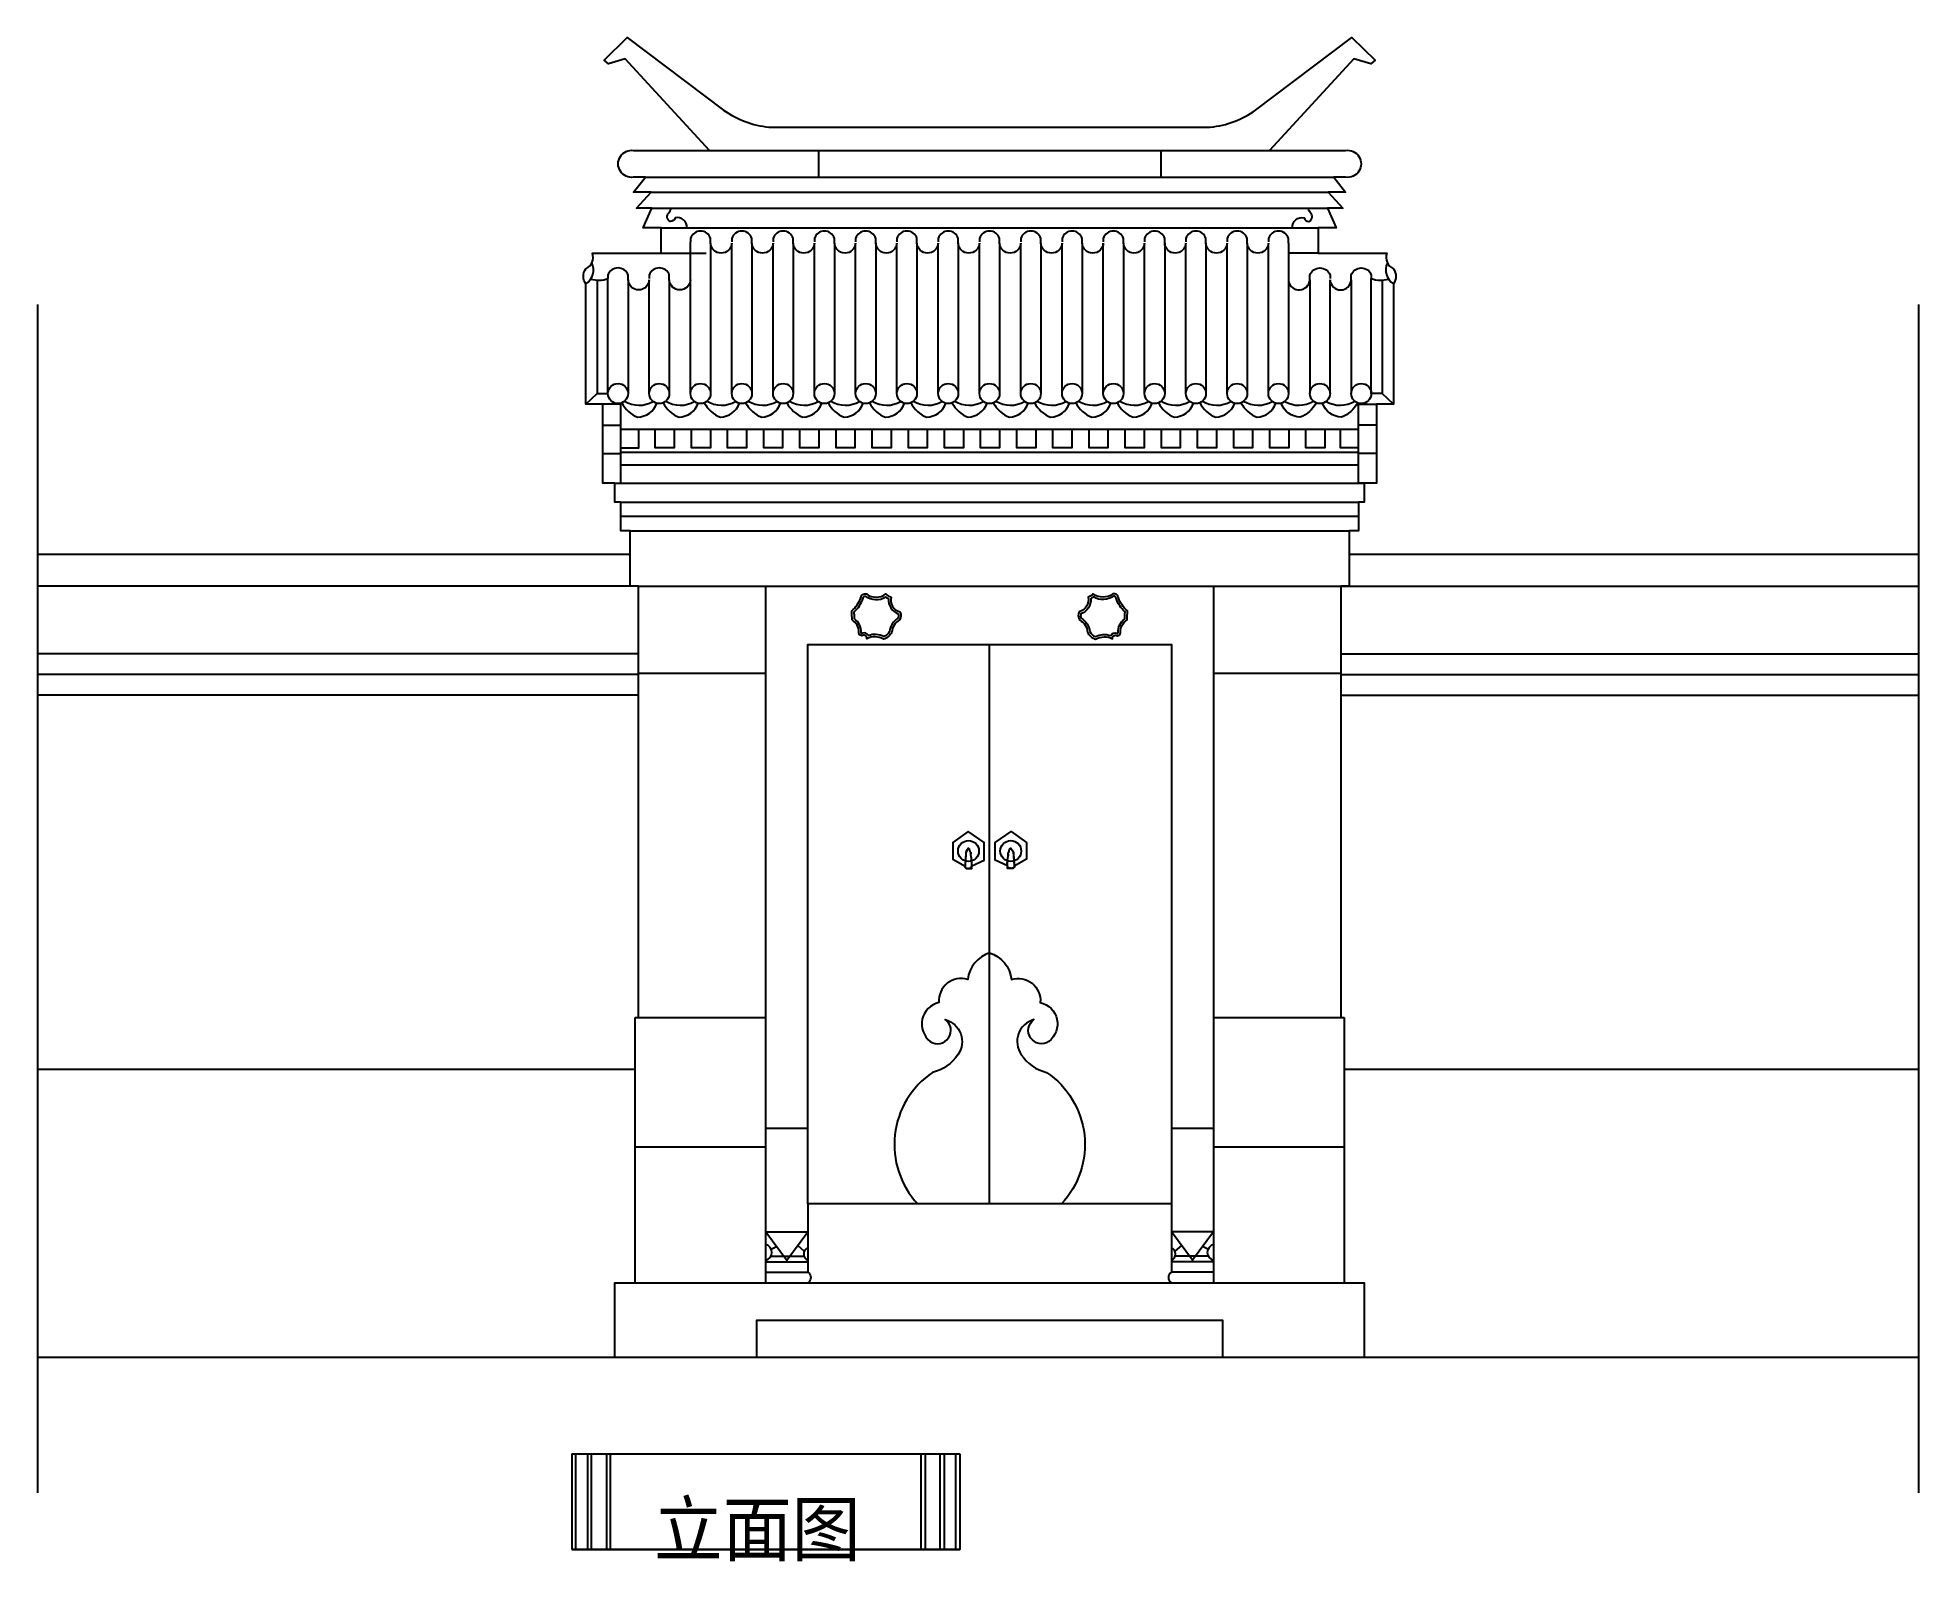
# Model space of a CAD drawing. Header units: metres. Extents: x 8773 to 17644, y 282 to 7471.
import ezdxf

# ---------------------------------------------------------------- set-up
doc = ezdxf.new("R2010")
doc.units = ezdxf.units.M
for name, color, linetype in [('2', 2, 'Continuous'), ('3', 3, 'Continuous'), ('4', 4, 'Continuous'), ('7', 7, 'Continuous'), ('BH', 3, 'Continuous')]:
    doc.layers.add(name, color=color, linetype=linetype)

msp = doc.modelspace()

# ---------------------------------------------------------------- hatches: boundary and pattern name
at = {"layer": 'BH'}
h = msp.add_hatch(dxfattribs=at)
h.set_pattern_fill('AR-BRSTD', scale=33)
h.paths.add_polyline_path([(14918.9, 4883.02), (14318.85, 4883.02), (14318.85, 2848.02), (14918.9, 2848.02)])
h.paths.add_polyline_path([(14935.4, 2848.02), (14318.85, 2848.02), (14318.85, 1596.22), (14935.4, 1596.22)])
h.paths.add_polyline_path([(11590.3, 1596.22), (12206.85, 1596.22), (12206.85, 2848.02), (11590.3, 2848.02)])
h.paths.add_polyline_path([(12206.85, 4883.02), (12133.7, 4883.02), (11606.8, 4883.02), (11606.8, 2848.02), (12206.85, 2848.02)])

# ---------------------------------------------------------------- linework, layer by layer
at = {"layer": '2'}
msp.add_line((17643.52, 1244.22), (8772.54, 1244.22), dxfattribs=at)
at = {"layer": '3'}
for p, q in [((11942.3, 6938.78), (14583.51, 6938.78)), ((11639.8, 6812.28), (14885.9, 6812.28)), ((11666.2, 6741.88), (14859.5, 6741.88)), ((11669.5, 6665.98), (14856.2, 6665.98)), ((11713.5, 6573.58), (14812.2, 6573.58)), ((11852.18, 5791.85), (11852.18, 6507.48)), ((11946.78, 6501.29), (11946.78, 5791.85)), ((12046.88, 5791.85), (12046.88, 6501.29)), ((12141.48, 6501.29), (12141.48, 5791.85)), ((12241.58, 5791.85), (12241.58, 6501.29)), ((12336.18, 6501.29), (12336.18, 5791.85)), ((12436.28, 5791.85), (12436.28, 6501.29)), ((12530.88, 6501.29), (12530.88, 5791.85)), ((12630.98, 5791.85), (12630.98, 6501.29)), ((12725.58, 6501.29), (12725.58, 5791.85)), ((12825.68, 5791.85), (12825.68, 6501.29)), ((12920.28, 6501.29), (12920.28, 5791.85)), ((13020.38, 5791.85), (13020.38, 6501.29)), ((13114.98, 6501.29), (13114.98, 5791.85)), ((13215.08, 5791.85), (13215.08, 6501.29)), ((13309.68, 6501.29), (13309.68, 5791.85)), ((13409.78, 5791.85), (13409.78, 6501.29)), ((13504.38, 6501.29), (13504.38, 5791.85)), ((13604.48, 5791.85), (13604.48, 6501.29)), ((13699.08, 6501.29), (13699.08, 5791.85)), ((13799.18, 5791.85), (13799.18, 6501.29)), ((13893.78, 6501.29), (13893.78, 5791.85)), ((13993.88, 5791.85), (13993.88, 6501.29)), ((14088.48, 6501.29), (14088.48, 5791.85)), ((14188.58, 5791.85), (14188.58, 6501.29)), ((14283.18, 6501.29), (14283.18, 5791.85)), ((14383.28, 5791.85), (14383.28, 6501.29)), ((14477.88, 6501.29), (14477.88, 5791.85)), ((14577.98, 5791.85), (14577.98, 6501.29)), ((14672.58, 6501.29), (14672.58, 5791.85)), ((11713.5, 6454.78), (11926.65, 6454.78)), ((14812.2, 6454.78), (14672.58, 6454.78)), ((11411.79, 6326.63), (11411.79, 5792.04)), ((11462.78, 5792.04), (11462.78, 6333.92)), ((11557.38, 6327.73), (11557.38, 5791.85)), ((11657.48, 5791.85), (11657.48, 6327.73)), ((11752.08, 6327.73), (11752.08, 5791.85)), ((14773.72, 6327.73), (14773.72, 5791.85)), ((14868.32, 5791.85), (14868.32, 6327.73)), ((14968.42, 6327.73), (14968.42, 5791.85)), ((15063.02, 5792.04), (15063.02, 6333.92)), ((15114.01, 6326.63), (15114.01, 5792.04)), ((8772.54, 6212.17), (8772.54, 605.12)), ((17643.52, 6212.17), (17643.52, 605.12)), ((11358.2, 5742.12), (11411.79, 5792.04)), ((11411.79, 5792.04), (11462.78, 5792.04)), ((15114.01, 5792.04), (15063.02, 5792.04)), ((15167.61, 5742.12), (15114.01, 5792.04)), ((11438.5, 5642.5), (11523.2, 5642.5)), ((11523.2, 5623.32), (15002.61, 5623.32)), ((15087.31, 5642.5), (15002.61, 5642.5)), ((11438.5, 5509.21), (11523.2, 5509.21)), ((15087.31, 5509.21), (15002.61, 5509.21)), ((11523.2, 5456.12), (15002.5, 5456.12)), ((11523.2, 5279.02), (11523.2, 5279.02)), ((14856.2, 5279.02), (14856.2, 5279.02)), ((11523.2, 5213.02), (15002.61, 5213.02)), ((11567.2, 4883.02), (8772.54, 4883.02)), ((14918.9, 4883.02), (17643.52, 4883.02)), ((11606.8, 4466.12), (8772.54, 4466.12)), ((14918.9, 4466.12), (17643.52, 4466.12)), ((12206.85, 1694.22), (12404.85, 1694.22)), ((12232.29, 1722.45), (12387.24, 1722.45)), ((12233.19, 1753.99), (12258.03, 1767.22)), ((12357.66, 1772.66), (12388.58, 1745.11)), ((14318.85, 1694.22), (14120.85, 1694.22)), ((14168.03, 1772.66), (14137.11, 1745.11)), ((14293.4, 1722.45), (14138.45, 1722.45)), ((14292.5, 1753.99), (14267.66, 1767.22)), ((11292.85, 789.37), (13121.66, 789.37)), ((11292.85, 789.37), (11292.85, 336.97)), ((11292.85, 789.37), (11292.85, 336.97)), ((11311.57, 336.97), (11311.57, 789.37)), ((11311.57, 336.97), (11311.57, 789.37)), ((11366.16, 789.37), (11366.16, 336.97)), ((11366.16, 789.37), (11366.16, 336.97)), ((11384.88, 336.97), (11384.88, 789.37)), ((11384.88, 336.97), (11384.88, 789.37)), ((11455.55, 789.37), (11455.55, 336.97)), ((11455.55, 789.37), (11455.55, 336.97)), ((11474.27, 336.97), (11474.27, 789.37)), ((11474.27, 336.97), (11474.27, 789.37)), ((12940.25, 336.97), (12940.25, 789.37)), ((12940.25, 336.97), (12940.25, 789.37)), ((12958.97, 789.37), (12958.97, 336.97)), ((12958.97, 789.37), (12958.97, 336.97)), ((13029.64, 336.97), (13029.64, 789.37)), ((13029.64, 336.97), (13029.64, 789.37)), ((13048.36, 789.37), (13048.36, 336.97)), ((13048.36, 789.37), (13048.36, 336.97)), ((13102.94, 336.97), (13102.94, 789.37)), ((13102.94, 336.97), (13102.94, 789.37)), ((13121.66, 789.37), (13121.66, 336.97)), ((13121.66, 789.37), (13121.66, 336.97)), ((11292.85, 336.97), (11311.57, 336.97)), ((11292.85, 336.97), (11311.57, 336.97)), ((13121.66, 336.97), (13102.94, 336.97)), ((13121.66, 336.97), (13102.94, 336.97))]:
    msp.add_line(p, q, dxfattribs=at)
for points in [[(11834.46, 6573.58, 0.51), (11779.46, 6620.43, -0.32), (11756.81, 6603.09, -0.53), (11749.26, 6644.57, 0.12), (11760.53, 6665.98)], [(14691.23, 6573.58, -0.51), (14746.23, 6620.43, 0.32), (14768.88, 6603.09, 0.53), (14776.43, 6644.57, -0.12), (14765.16, 6665.98)], [(12046.88, 6501.29, -0.94), (11946.78, 6501.29), (11946.78, 6501.29), (11946.78, 6523.69, 0.73), (11852.18, 6523.69), (11852.18, 6507.48)], [(12241.58, 6501.29, -0.94), (12141.48, 6501.29), (12141.48, 6501.29), (12141.48, 6523.69, 0.73), (12046.88, 6523.69), (12046.88, 6507.48)], [(12436.28, 6501.29, -0.94), (12336.18, 6501.29), (12336.18, 6501.29), (12336.18, 6523.69, 0.73), (12241.58, 6523.69), (12241.58, 6507.48)], [(12630.98, 6501.29, -0.94), (12530.88, 6501.29), (12530.88, 6501.29), (12530.88, 6523.69, 0.73), (12436.28, 6523.69), (12436.28, 6507.48)], [(12825.68, 6501.29, -0.94), (12725.58, 6501.29), (12725.58, 6501.29), (12725.58, 6523.69, 0.73), (12630.98, 6523.69), (12630.98, 6507.48)], [(13020.38, 6501.29, -0.94), (12920.28, 6501.29), (12920.28, 6501.29), (12920.28, 6523.69, 0.73), (12825.68, 6523.69), (12825.68, 6507.48)], [(13215.08, 6501.29, -0.94), (13114.98, 6501.29), (13114.98, 6501.29), (13114.98, 6523.69, 0.73), (13020.38, 6523.69), (13020.38, 6507.48)], [(13409.78, 6501.29, -0.94), (13309.68, 6501.29), (13309.68, 6501.29), (13309.68, 6523.69, 0.73), (13215.08, 6523.69), (13215.08, 6507.48)], [(13604.48, 6501.29, -0.94), (13504.38, 6501.29), (13504.38, 6501.29), (13504.38, 6523.69, 0.73), (13409.78, 6523.69), (13409.78, 6507.48)], [(13799.18, 6501.29, -0.94), (13699.08, 6501.29), (13699.08, 6501.29), (13699.08, 6523.69, 0.73), (13604.48, 6523.69), (13604.48, 6507.48)], [(13993.88, 6501.29, -0.94), (13893.78, 6501.29), (13893.78, 6501.29), (13893.78, 6523.69, 0.73), (13799.18, 6523.69), (13799.18, 6507.48)], [(14188.58, 6501.29, -0.94), (14088.48, 6501.29), (14088.48, 6501.29), (14088.48, 6523.69, 0.73), (13993.88, 6523.69), (13993.88, 6507.48)], [(14383.28, 6501.29, -0.94), (14283.18, 6501.29), (14283.18, 6501.29), (14283.18, 6523.69, 0.73), (14188.58, 6523.69), (14188.58, 6507.48)], [(14577.98, 6501.29, -0.94), (14477.88, 6501.29), (14477.88, 6501.29), (14477.88, 6523.69, 0.73), (14383.28, 6523.69), (14383.28, 6507.48)], [(14672.58, 6501.29), (14672.58, 6501.29), (14672.58, 6523.69, 0.73), (14577.98, 6523.69), (14577.98, 6507.48)], [(11657.48, 6327.73, -0.94), (11557.38, 6327.73), (11557.38, 6327.73), (11557.38, 6350.13, 0.73), (11462.78, 6350.13), (11462.78, 6333.92)], [(11852.18, 6327.73, -0.94), (11752.08, 6327.73), (11752.08, 6327.73), (11752.08, 6350.13, 0.73), (11657.48, 6350.13), (11657.48, 6333.92)], [(14672.58, 6320.05, 0.85), (14773.72, 6327.73), (14773.72, 6327.73), (14773.72, 6350.13, -0.73), (14868.32, 6350.13), (14868.32, 6333.92)], [(14868.32, 6327.73, 0.94), (14968.42, 6327.73), (14968.42, 6327.73), (14968.42, 6350.13, -0.73), (15063.02, 6350.13), (15063.02, 6333.92)], [(11527.78, 5747.99, 0.18), (11603.67, 5680.18, 0.3), (11692.99, 5746.04, 0.3)], [(11722.48, 5747.99, 0.18), (11798.37, 5680.18, 0.3), (11887.69, 5746.04, 0.3)], [(11917.18, 5747.99, 0.18), (11993.07, 5680.18, 0.3), (12082.39, 5746.04, 0.3)], [(12111.88, 5747.99, 0.18), (12187.77, 5680.18, 0.3), (12277.09, 5746.04, 0.3)], [(12306.58, 5747.99, 0.18), (12382.47, 5680.18, 0.3), (12471.79, 5746.04, 0.3)], [(12501.28, 5747.99, 0.18), (12577.17, 5680.18, 0.3), (12666.49, 5746.04, 0.3)], [(12695.98, 5747.99, 0.18), (12771.87, 5680.18, 0.3), (12861.19, 5746.04, 0.3)], [(12890.68, 5747.99, 0.18), (12966.57, 5680.18, 0.3), (13055.89, 5746.04, 0.3)], [(13085.38, 5747.99, 0.18), (13161.27, 5680.18, 0.3), (13250.59, 5746.04, 0.3)], [(13280.08, 5747.99, 0.18), (13355.97, 5680.18, 0.3), (13445.29, 5746.04, 0.3)], [(13474.78, 5747.99, 0.18), (13550.67, 5680.18, 0.3), (13639.99, 5746.04, 0.3)], [(13669.48, 5747.99, 0.18), (13745.37, 5680.18, 0.3), (13834.69, 5746.04, 0.3)], [(13864.18, 5747.99, 0.18), (13940.07, 5680.18, 0.3), (14029.39, 5746.04, 0.3)], [(14058.88, 5747.99, 0.18), (14134.77, 5680.18, 0.3), (14224.09, 5746.04, 0.3)], [(14253.58, 5747.99, 0.18), (14329.47, 5680.18, 0.3), (14418.79, 5746.04, 0.3)], [(14448.28, 5747.99, 0.18), (14524.17, 5680.18, 0.3), (14613.49, 5746.04, 0.3)], [(14803.32, 5747.99, -0.18), (14727.43, 5680.18, -0.3), (14638.11, 5746.04, -0.3)], [(14998.02, 5747.99, -0.18), (14922.13, 5680.18, -0.3), (14832.81, 5746.04, -0.3)], [(13262.85, 3153.09, 0.29), (13159.49, 3027.38, 0.53), (13023.84, 2918.99, 0.63), (12983.14, 2734.72, 0.99), (13053.68, 2837.7, -0.52), (13113.37, 2672.4, -0.19), (12993.83, 2588.86, 0.46), (12923.98, 1968.02, 0.46)], [(13262.85, 3153.09, -0.29), (13366.2, 3027.38, -0.53), (13501.86, 2918.99, -0.63), (13542.55, 2734.72, -0.99), (13472.01, 2837.7, 0.52), (13412.32, 2672.4, 0.19), (13531.86, 2588.86, -0.46), (13601.71, 1968.02, -0.46)]]:
    msp.add_lwpolyline(points, format="xyb", dxfattribs=at)
for points in [[(11495.7, 5368.12), (11523.2, 5368.12), (11523.2, 5742.12), (11438.5, 5742.12)], [(15030, 5368.12), (15002.5, 5368.12), (15002.5, 5742.12), (15087.2, 5742.12)], [(11523.2, 5535.32), (11607.9, 5535.32), (11607.9, 5623.32)], [(11775.1, 5623.32), (11775.1, 5535.32), (11686, 5535.32), (11686, 5623.32)], [(11945.6, 5623.32), (11945.6, 5535.32), (11856.5, 5535.32), (11856.5, 5623.32)], [(12116.1, 5623.32), (12116.1, 5535.32), (12027, 5535.32), (12027, 5623.32)], [(12286.6, 5623.32), (12286.6, 5535.32), (12197.5, 5535.32), (12197.5, 5623.32)], [(12457.1, 5623.32), (12457.1, 5535.32), (12368, 5535.32), (12368, 5623.32)], [(12627.6, 5623.32), (12627.6, 5535.32), (12538.5, 5535.32), (12538.5, 5623.32)], [(12798.1, 5623.32), (12798.1, 5535.32), (12709, 5535.32), (12709, 5623.32)], [(12968.6, 5623.32), (12968.6, 5535.32), (12879.5, 5535.32), (12879.5, 5623.32)], [(13139.1, 5623.32), (13139.1, 5535.32), (13050, 5535.32), (13050, 5623.32)], [(13309.6, 5623.32), (13309.6, 5535.32), (13220.5, 5535.32), (13220.5, 5623.32)], [(13480.1, 5623.32), (13480.1, 5535.32), (13391, 5535.32), (13391, 5623.32)], [(13650.6, 5623.32), (13650.6, 5535.32), (13561.5, 5535.32), (13561.5, 5623.32)], [(13821.1, 5623.32), (13821.1, 5535.32), (13732, 5535.32), (13732, 5623.32)], [(13991.6, 5623.32), (13991.6, 5535.32), (13902.5, 5535.32), (13902.5, 5623.32)], [(14162.1, 5623.32), (14162.1, 5535.32), (14073, 5535.32), (14073, 5623.32)], [(14332.6, 5623.32), (14332.6, 5535.32), (14243.5, 5535.32), (14243.5, 5623.32)], [(14503.1, 5623.32), (14503.1, 5535.32), (14414, 5535.32), (14414, 5623.32)], [(14673.6, 5623.32), (14673.6, 5535.32), (14584.5, 5535.32), (14584.5, 5623.32)], [(14844.1, 5623.32), (14844.1, 5535.32), (14755, 5535.32), (14755, 5623.32)], [(15002.5, 5535.32), (14917.8, 5535.32), (14917.8, 5623.32)], [(12206.85, 1836.95), (12305.85, 1702.06), (12404.85, 1836.95)], [(14318.85, 1836.95), (14219.85, 1702.06), (14120.85, 1836.95)], [(11292.85, 789.37), (13121.66, 789.37)], [(11292.85, 336.97), (13121.66, 336.97), (13121.66, 336.97), (11292.85, 336.97)]]:
    msp.add_lwpolyline(points, dxfattribs=at)
for points in [[(12790.59, 4668.31, -0.18), (12763.96, 4644.89, 0.2), (12691.29, 4649.88, 0.35), (12662.6, 4661.49, -0.88), (12657.24, 4663.94, 0.25), (12625.05, 4729.34, 0.02), (12623.88, 4761.64, 0.13), (12666.4, 4825.67, -0.45), (12677.13, 4835.78, 0.3), (12772.77, 4832.27, 0.05), (12786.16, 4823.9, 0.34), (12831.89, 4752.77, -0.23), (12830.3, 4731.55, 0.23)], [(13735.1, 4668.31, 0.18), (13761.73, 4644.89, -0.2), (13834.4, 4649.88, -0.35), (13863.09, 4661.49, 0.88), (13868.45, 4663.94, -0.25), (13900.64, 4729.34, -0.02), (13901.81, 4761.64, -0.13), (13859.29, 4825.67, 0.45), (13848.56, 4835.78, -0.3), (13752.92, 4832.27, -0.05), (13739.53, 4823.9, -0.34), (13693.8, 4752.77, 0.23), (13695.39, 4731.55, -0.23)]]:
    msp.add_lwpolyline(points, format="xyb", close=True, dxfattribs=at)
for centre, radius in [((11510.08, 5791.85), 47.3), ((11704.78, 5791.85), 47.3), ((11899.48, 5791.85), 47.3), ((12094.18, 5791.85), 47.3), ((12288.88, 5791.85), 47.3), ((12483.58, 5791.85), 47.3), ((12678.28, 5791.85), 47.3), ((12872.98, 5791.85), 47.3), ((13067.68, 5791.85), 47.3), ((13262.38, 5791.85), 47.3), ((13457.08, 5791.85), 47.3), ((13651.78, 5791.85), 47.3), ((13846.48, 5791.85), 47.3), ((14041.18, 5791.85), 47.3), ((14235.88, 5791.85), 47.3), ((14430.58, 5791.85), 47.3), ((14625.28, 5791.85), 47.3), ((14821.02, 5791.85), 47.3), ((15015.72, 5791.85), 47.3), ((13163.2, 3633.26), 49.32), ((13362.49, 3633.26), 49.32)]:
    msp.add_circle(centre, radius, dxfattribs=at)
for centre, radius, start, end in [((11315.48, 6375.22), 78.99, 302.74, 25.18), ((15210.33, 6375.22), 78.99, 154.82, 237.26), ((11419.6, 6454.01), 127.62, 252.72, 289.78), ((15106.21, 6454.01), 127.62, 250.22, 287.28), ((11608.41, 5865.8), 129.35, 238.36, 301.06), ((11803.11, 5865.8), 129.35, 238.36, 301.06), ((11997.81, 5865.8), 129.35, 238.36, 301.06), ((12192.51, 5865.8), 129.35, 238.36, 301.06), ((12387.21, 5865.8), 129.35, 238.36, 301.06), ((12581.91, 5865.8), 129.35, 238.36, 301.06), ((12776.61, 5865.8), 129.35, 238.36, 301.06), ((12971.31, 5865.8), 129.35, 238.36, 301.06), ((13166.01, 5865.8), 129.35, 238.36, 301.06), ((13360.71, 5865.8), 129.35, 238.36, 301.06), ((13555.41, 5865.8), 129.35, 238.36, 301.06), ((13750.11, 5865.8), 129.35, 238.36, 301.06), ((13944.81, 5865.8), 129.35, 238.36, 301.06), ((14139.51, 5865.8), 129.35, 238.36, 301.06), ((14334.21, 5865.8), 129.35, 238.36, 301.06), ((14528.91, 5865.8), 129.35, 238.36, 301.06), ((14722.69, 5865.8), 129.35, 238.94, 301.64), ((14917.39, 5865.8), 129.35, 238.94, 301.64), ((12197.97, 1739.21), 38.19, 283.43, 76.57), ((14327.72, 1739.21), 38.19, 103.43, 256.57), ((12418.84, 1731.95), 33, 115.09, 244.91), ((14106.85, 1731.95), 33, 295.09, 64.91)]:
    msp.add_arc(centre, radius, start, end, dxfattribs=at)
at = {"layer": '4'}
for p, q in [((11523.2, 5515.04), (15002.61, 5515.04)), ((11523.2, 5368.12), (15030.11, 5368.12)), ((11567.2, 5143.72), (14958.61, 5143.72)), ((11567.2, 5032.62), (8772.54, 5032.62)), ((17643.52, 5032.62), (14958.5, 5032.62)), ((11606.8, 4883.02), (12133.7, 4883.02)), ((12133.7, 4883.02), (14245.7, 4883.02)), ((12206.85, 1596.22), (12206.85, 4883.02)), ((14245.7, 4883.02), (14918.9, 4883.02)), ((14318.85, 4883.02), (14318.85, 1596.22)), ((11590.3, 2602.72), (8772.54, 2602.72)), ((17643.52, 2602.72), (14935.4, 2602.72)), ((12206.85, 2325.52), (12404.85, 2325.52)), ((14120.85, 2325.52), (14318.85, 2325.52)), ((12206.85, 1836.95), (12404.85, 1836.95)), ((14318.85, 1836.95), (14120.85, 1836.95)), ((12206.85, 1645.6), (12404.85, 1645.6)), ((14318.85, 1645.6), (14120.85, 1645.6)), ((11590.3, 1596.22), (14935.4, 1596.22))]:
    msp.add_line(p, q, dxfattribs=at)
for points in [[(11606.8, 2848.02), (11606.8, 4883.02), (11567.2, 4883.02), (11567.2, 5143.72), (11523.2, 5143.72), (11523.2, 5279.02), (11495.7, 5279.02), (11495.7, 5368.12), (11438.5, 5368.12), (11438.5, 5742.12), (11358.2, 5742.12), (11358.2, 6308.78, -0.32), (11358.2, 6380.12, 0.39), (11389.03, 6454.78), (11713.5, 6454.78), (11713.5, 6573.58), (11628.8, 6573.58), (11669.5, 6665.98), (11596.9, 6665.98), (11666.2, 6741.88), (11583.7, 6741.88), (11639.8, 6812.28), (11583.7, 6812.28, -1.15), (11583.7, 6938.78), (11639.8, 6938.78), (11942.3, 6938.78), (11544.59, 7371.09), (11465, 7346.9), (11444.24, 7364.18), (11553.65, 7471.18), (12008.28, 7129.15, 0.13), (12222, 7048.78), (13545.03, 7048.78), (14303.69, 7048.78, 0.13), (14517.41, 7129.15), (14972.04, 7471.18), (15081.45, 7364.18), (15060.69, 7346.9), (14981.1, 7371.09), (14583.4, 6938.78), (14885.9, 6938.78), (14942, 6938.78, -1.15), (14942, 6812.28), (14885.9, 6812.28), (14942, 6741.88), (14859.5, 6741.88), (14928.8, 6665.98), (14856.2, 6665.98), (14896.9, 6573.58), (14812.2, 6573.58), (14812.2, 6454.78), (15136.66, 6454.78, 0.39), (15167.5, 6380.12, -0.32), (15167.5, 6308.78), (15167.5, 5742.12), (15087.2, 5742.12), (15087.2, 5368.12), (15030, 5368.12), (15030, 5279.02), (15002.5, 5279.02), (15002.5, 5143.72), (14958.5, 5143.72), (14958.5, 4883.02), (14918.9, 4883.02), (14918.9, 2848.02)], [(12404.85, 1968.02), (12404.85, 1645.6, -0.59), (12404.85, 1596.22)], [(14120.85, 1968.02), (14120.85, 1645.6, 0.59), (14120.85, 1596.22)]]:
    msp.add_lwpolyline(points, format="xyb", dxfattribs=at)
for points in [[(12801.34, 4665.18, -0.21), (12762.95, 4632.98, 0.25), (12683.12, 4634.51, 0.53), (12667.76, 4651.38, -0.65), (12646.27, 4665.18, 0.27), (12614.02, 4723.46, 0.02), (12612.49, 4766.4, 0.14), (12655.48, 4827.74, -0.46), (12681.58, 4846.14, 0.33), (12773.7, 4846.14, 0.12), (12798.27, 4830.8, 0.4), (12839.72, 4761.79, -0.29), (12838.19, 4723.46, 0.25)], [(13724.35, 4665.18, 0.21), (13762.74, 4632.98, -0.25), (13842.58, 4634.51, -0.53), (13857.93, 4651.38, 0.65), (13879.42, 4665.18, -0.27), (13911.67, 4723.46, -0.02), (13913.2, 4766.4, -0.14), (13870.21, 4827.74, 0.46), (13844.11, 4846.14, -0.33), (13751.99, 4846.14, -0.12), (13727.42, 4830.8, -0.4), (13685.97, 4761.79, 0.29), (13687.51, 4723.46, -0.25)]]:
    msp.add_lwpolyline(points, format="xyb", close=True, dxfattribs=at)
msp.add_lwpolyline([(12404.85, 1968.02), (12404.85, 4608.02), (14120.85, 4608.02), (14120.85, 1968.02)], close=True, dxfattribs=at)
for points in [[(13178.54, 3563.15), (13237.19, 3590.71), (13237.19, 3673.57), (13160.95, 3725.07), (13089.21, 3673.57), (13089.21, 3595.19), (13147.37, 3562.51)], [(13163.43, 3646.88), (13163.43, 3646.88), (13159.9, 3642.07), (13157.16, 3638.04), (13155.09, 3634.66), (13153.59, 3631.74), (13152.54, 3629.13), (13151.84, 3626.67), (13151.39, 3624.2), (13151.07, 3621.55), (13150.8, 3618.61), (13150.55, 3615.36), (13150.31, 3611.86), (13150.07, 3608.14), (13149.83, 3604.23), (13149.58, 3600.18), (13149.32, 3596.01), (13149.02, 3591.78), (13148.7, 3587.52), (13148.37, 3583.29), (13148.05, 3579.14), (13147.77, 3575.14), (13147.53, 3571.35), (13147.38, 3567.83), (13147.32, 3564.64), (13147.39, 3561.83), (13147.59, 3559.46), (13147.97, 3557.5), (13148.53, 3555.9), (13149.32, 3554.62), (13150.34, 3553.63), (13151.63, 3552.87), (13153.22, 3552.3), (13155.12, 3551.89), (13157.33, 3551.6), (13159.8, 3551.45), (13162.41, 3551.47), (13165.09, 3551.69), (13167.72, 3552.13), (13170.22, 3552.84), (13172.49, 3553.84), (13174.44, 3555.17), (13176, 3556.83), (13177.18, 3558.8), (13178.04, 3561.05), (13178.63, 3563.53), (13178.98, 3566.21), (13179.15, 3569.05), (13179.18, 3572.01), (13179.13, 3575.05), (13179.02, 3578.14), (13178.87, 3581.24), (13178.68, 3584.32), (13178.45, 3587.35), (13178.19, 3590.3), (13177.91, 3593.13), (13177.59, 3595.82), (13177.25, 3598.33), (13176.89, 3600.64), (13176.52, 3602.77), (13176.15, 3604.74), (13175.8, 3606.56), (13175.48, 3608.28), (13175.19, 3609.9), (13174.96, 3611.45), (13174.79, 3612.95), (13174.7, 3614.43), (13174.65, 3615.88), (13174.65, 3617.29), (13174.66, 3618.66), (13174.67, 3619.97), (13174.64, 3621.21), (13174.58, 3622.39), (13174.44, 3623.48), (13174.22, 3624.5), (13173.93, 3625.46), (13173.57, 3626.4), (13173.15, 3627.37), (13172.69, 3628.38), (13172.2, 3629.48), (13171.69, 3630.7), (13171.16, 3632.08), (13170.63, 3633.64), (13170.05, 3635.36), (13169.39, 3637.19), (13168.61, 3639.11), (13167.67, 3641.07), (13166.52, 3643.05), (13165.12, 3644.99), (13163.43, 3646.88), (13152.89, 3632.84), (13150.78, 3625.12), (13149.38, 3592.13), (13145.86, 3557.04), (13151.48, 3550.72), (13178.89, 3551.42), (13179.59, 3574.58), (13177.49, 3600.55), (13173.97, 3613.19), (13175.38, 3624.42), (13171.16, 3630.03), (13168.35, 3641.97), (13163.43, 3646.88)], [(13347.15, 3563.15), (13288.5, 3590.71), (13288.5, 3673.57), (13364.74, 3725.07), (13436.48, 3673.57), (13436.48, 3595.19), (13378.32, 3562.51)], [(13362.26, 3646.88), (13362.26, 3646.88), (13365.79, 3642.07), (13368.53, 3638.04), (13370.6, 3634.66), (13372.1, 3631.74), (13373.15, 3629.13), (13373.85, 3626.67), (13374.3, 3624.2), (13374.62, 3621.55), (13374.89, 3618.61), (13375.14, 3615.36), (13375.38, 3611.86), (13375.62, 3608.14), (13375.86, 3604.23), (13376.11, 3600.18), (13376.37, 3596.01), (13376.67, 3591.78), (13376.99, 3587.52), (13377.32, 3583.29), (13377.64, 3579.14), (13377.92, 3575.14), (13378.16, 3571.35), (13378.31, 3567.83), (13378.37, 3564.64), (13378.3, 3561.83), (13378.1, 3559.46), (13377.72, 3557.5), (13377.16, 3555.9), (13376.37, 3554.62), (13375.35, 3553.63), (13374.06, 3552.87), (13372.47, 3552.3), (13370.57, 3551.89), (13368.36, 3551.6), (13365.89, 3551.45), (13363.28, 3551.47), (13360.6, 3551.69), (13357.97, 3552.13), (13355.47, 3552.84), (13353.2, 3553.84), (13351.25, 3555.17), (13349.69, 3556.83), (13348.51, 3558.8), (13347.65, 3561.05), (13347.06, 3563.53), (13346.71, 3566.21), (13346.54, 3569.05), (13346.51, 3572.01), (13346.56, 3575.05), (13346.67, 3578.14), (13346.82, 3581.24), (13347.01, 3584.32), (13347.24, 3587.35), (13347.5, 3590.3), (13347.78, 3593.13), (13348.1, 3595.82), (13348.44, 3598.33), (13348.8, 3600.64), (13349.17, 3602.77), (13349.54, 3604.74), (13349.89, 3606.56), (13350.21, 3608.28), (13350.5, 3609.9), (13350.73, 3611.45), (13350.9, 3612.95), (13350.99, 3614.43), (13351.04, 3615.88), (13351.04, 3617.29), (13351.03, 3618.66), (13351.02, 3619.97), (13351.05, 3621.21), (13351.11, 3622.39), (13351.25, 3623.48), (13351.47, 3624.5), (13351.76, 3625.46), (13352.12, 3626.4), (13352.54, 3627.37), (13353, 3628.38), (13353.49, 3629.48), (13354, 3630.7), (13354.53, 3632.08), (13355.06, 3633.64), (13355.64, 3635.36), (13356.3, 3637.19), (13357.08, 3639.11), (13358.02, 3641.07), (13359.17, 3643.05), (13360.57, 3644.99), (13362.26, 3646.88), (13372.8, 3632.84), (13374.91, 3625.12), (13376.31, 3592.13), (13379.83, 3557.04), (13374.21, 3550.72), (13346.8, 3551.42), (13346.1, 3574.58), (13348.2, 3600.55), (13351.72, 3613.19), (13350.31, 3624.42), (13354.53, 3630.03), (13357.34, 3641.97), (13362.26, 3646.88)], [(11495.7, 1244.22), (11495.7, 1596.22), (11495.7, 1596.22), (11590.3, 1596.22), (11590.3, 2848.02)], [(14935.4, 2848.02), (14935.4, 1596.22), (15030, 1596.22), (15030, 1244.22)]]:
    msp.add_lwpolyline(points, dxfattribs=at)
at = {"layer": '7'}
for p, q in [((12455.49, 6938.78), (12455.49, 6812.28)), ((14070.2, 6938.78), (14070.2, 6812.28)), ((11523.2, 5279.02), (15002.61, 5279.02)), ((11606.8, 4564.02), (8772.54, 4564.02)), ((13262.85, 1968.02), (13262.85, 4608.02)), ((14918.9, 4564.02), (17643.52, 4564.02)), ((11606.8, 4368.22), (8772.54, 4368.22)), ((14918.9, 4368.22), (17643.52, 4368.22)), ((11590.3, 2848.02), (12206.85, 2848.02)), ((14318.85, 2848.02), (14935.4, 2848.02))]:
    msp.add_line(p, q, dxfattribs=at)
msp.add_lwpolyline([(12165.05, 1244.22), (12165.05, 1420.22), (14360.65, 1420.22), (14360.65, 1244.22)], dxfattribs=at)

# ---------------------------------------------------------------- texts
at = {"layer": '3', "insert": (11679.35, 558.82), "char_height": 250, "attachment_point": 1}
msp.add_mtext('立面图', dxfattribs=at)

doc.saveas('drawing.dxf')
